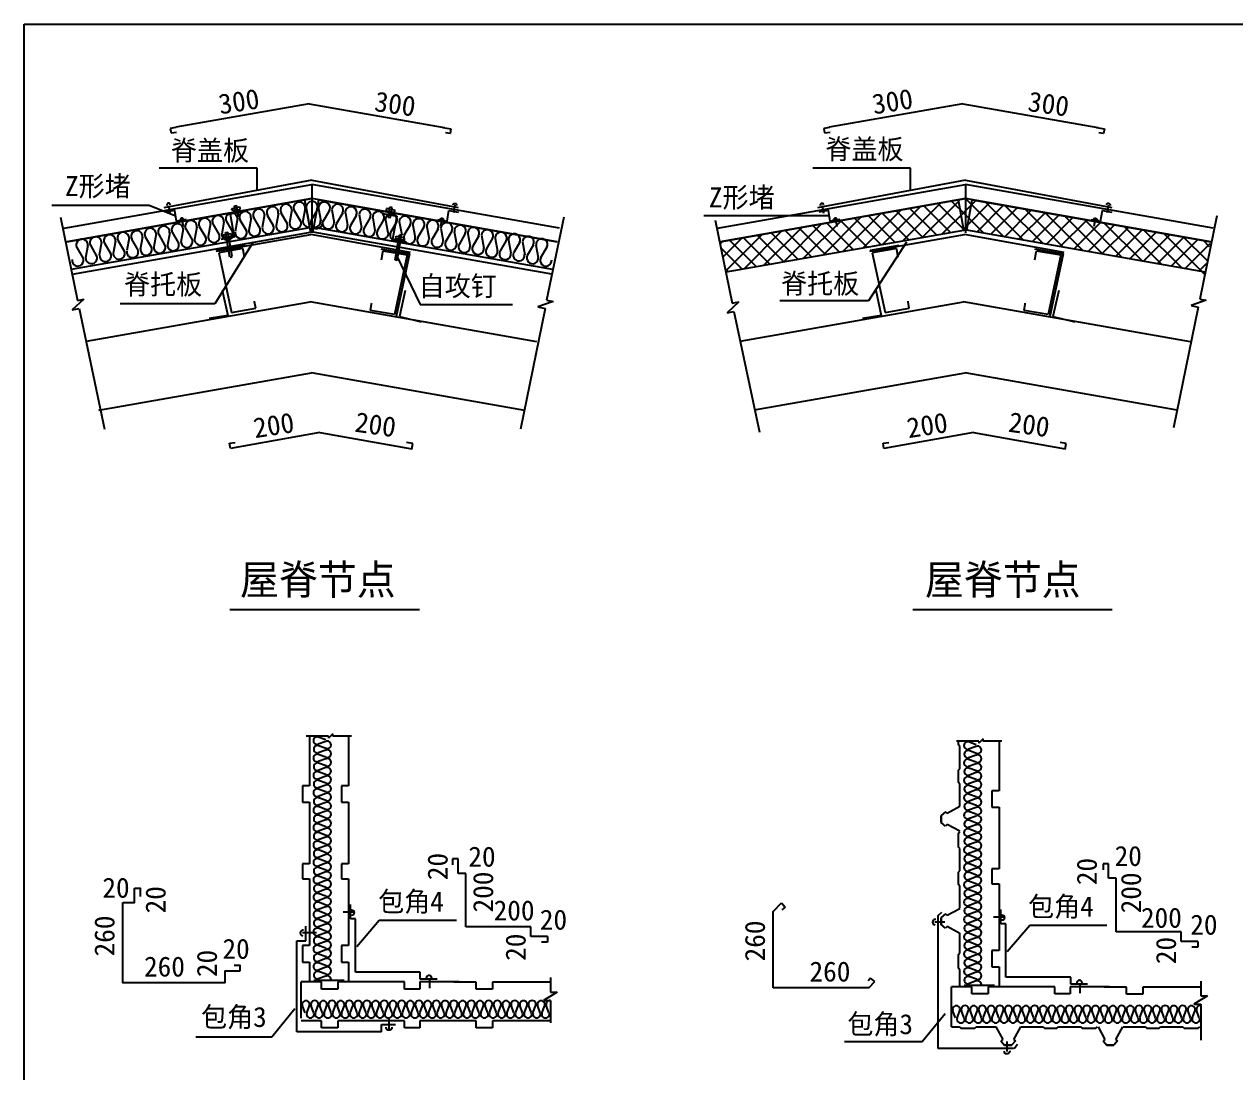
# Model space of a CAD drawing. Header units: metres. Extents: x 1038 to 1242, y 480 to 684.
# Drawn here: x 1038.2 to 1169.3, y 570.7 to 684.3 of the extents above; entities that cross this region are included whole.
import ezdxf

# ---------------------------------------------------------------- set-up
doc = ezdxf.new("R2010")
doc.units = ezdxf.units.M
doc.layers.add('2', color=1, linetype='Continuous')
doc.layers.add('5', color=7, linetype='Continuous')

msp = doc.modelspace()

# ---------------------------------------------------------------- linework, layer by layer
for p, q in [((1069, 675.64), (1054.55, 673.09)), ((1069, 675.64), (1083.63, 673.06)), ((1139.77, 675.64), (1125.31, 673.09)), ((1139.77, 675.64), (1154.4, 673.06)), ((1054.56, 673.08), (1053.97, 672.98)), ((1083.48, 673.08), (1084.36, 672.92)), ((1125.33, 673.08), (1124.73, 672.98)), ((1154.25, 673.08), (1155.12, 672.92)), ((1053.97, 672.98), (1054.05, 672.48)), ((1054.05, 672.48), (1054.63, 672.57)), ((1084.26, 672.42), (1083.75, 672.49)), ((1084.36, 672.92), (1084.26, 672.42)), ((1124.73, 672.98), (1124.82, 672.48)), ((1124.82, 672.48), (1125.4, 672.57)), ((1155.03, 672.42), (1154.51, 672.49)), ((1155.12, 672.92), (1155.03, 672.42)), ((1063.36, 668.68), (1052.77, 668.68)), ((1063.36, 666.26), (1063.36, 668.68)), ((1134.12, 668.68), (1123.53, 668.68)), ((1134.12, 666.26), (1134.12, 668.68)), ((1042.46, 662.15), (1069.29, 666.88)), ((1069.29, 667.38), (1053.27, 664.37)), ((1069.29, 667.38), (1085.14, 664.42)), ((1096.12, 662.15), (1069.29, 666.88)), ((1069.29, 666.88), (1069.29, 661.65)), ((1113.23, 662.15), (1140.06, 666.88)), ((1140.06, 667.38), (1124.03, 664.37)), ((1140.06, 667.38), (1155.9, 664.42)), ((1140.06, 666.88), (1140.06, 661.65)), ((1166.89, 662.15), (1140.06, 666.88)), ((1042.75, 660.69), (1069.29, 665.37)), ((1069.29, 665.37), (1042.75, 660.69)), ((1069.18, 661.65), (1068.55, 665.23)), ((1095.86, 660.68), (1069.29, 665.37)), ((1069.41, 661.65), (1070.04, 665.23)), ((1070.04, 665.23), (1095.86, 660.68)), ((1140.06, 665.37), (1113.52, 660.69)), ((1113.52, 660.69), (1140.06, 665.37)), ((1139.89, 661.96), (1139.31, 665.23)), ((1144.17, 661.27), (1140.06, 665.38)), ((1166.63, 660.68), (1140.06, 665.37)), ((1140.06, 664.06), (1141.18, 665.17)), ((1140.23, 661.96), (1140.81, 665.23)), ((1140.81, 665.23), (1166.63, 660.68)), ((1051.67, 664.62), (1041.13, 664.62)), ((1054.46, 663.49), (1051.67, 664.62)), ((1054.46, 664.07), (1053.42, 663.89)), ((1053.78, 664.62), (1053.93, 663.78)), ((1054.65, 662.92), (1054.46, 664.07)), ((1061.97, 663.95), (1060.46, 663.69)), ((1060.67, 664.31), (1061.51, 664.46)), ((1060.67, 664.32), (1060.72, 664.03)), ((1060.72, 664.03), (1061.56, 664.18)), ((1060.92, 664.58), (1061.15, 664.62)), ((1061.11, 663.47), (1060.92, 664.58)), ((1061.35, 663.51), (1061.15, 664.62)), ((1061.56, 664.18), (1061.51, 664.48)), ((1065.94, 663.84), (1066.63, 662.66)), ((1067.14, 664.16), (1066.89, 662.75)), ((1067.38, 664.09), (1068.07, 662.92)), ((1068.57, 664.3), (1068.33, 662.96)), ((1068.68, 664.36), (1068.92, 663.02)), ((1069.87, 664.15), (1069.19, 662.97)), ((1070.01, 664.3), (1070.25, 662.96)), ((1071.2, 664.09), (1070.52, 662.92)), ((1071.45, 664.16), (1071.7, 662.75)), ((1072.64, 663.84), (1071.96, 662.66)), ((1077.34, 664), (1077.4, 664.3)), ((1078.19, 663.86), (1077.34, 664)), ((1078.24, 664.13), (1077.39, 664.28)), ((1077.55, 663.34), (1077.75, 664.44)), ((1077.99, 664.4), (1077.75, 664.44)), ((1077.79, 663.3), (1077.99, 664.4)), ((1078.24, 664.14), (1078.19, 663.86)), ((1083.93, 662.92), (1084.13, 664.07)), ((1084.13, 664.07), (1085.16, 663.89)), ((1084.77, 664.67), (1084.62, 663.83)), ((1128.98, 660.04), (1133.07, 664.13)), ((1131.12, 660.42), (1135.21, 664.51)), ((1135.43, 661.18), (1132.56, 664.04)), ((1133.27, 660.8), (1137.36, 664.89)), ((1136.93, 661.44), (1134.06, 664.31)), ((1135.41, 661.18), (1139.34, 665.1)), ((1138.43, 661.71), (1135.57, 664.57)), ((1140.06, 661.85), (1137.07, 664.84)), ((1137.56, 661.55), (1140.06, 664.06)), ((1140.06, 663.61), (1138.57, 665.1)), ((1140.06, 662.29), (1142.68, 664.9)), ((1141.32, 661.77), (1144.18, 664.64)), ((1146.32, 660.89), (1142.23, 664.98)), ((1142.82, 661.51), (1145.68, 664.37)), ((1144.32, 661.24), (1147.19, 664.11)), ((1148.47, 660.51), (1144.37, 664.6)), ((1145.82, 660.98), (1148.69, 663.84)), ((1150.61, 660.13), (1146.52, 664.23)), ((1152.76, 659.76), (1148.67, 663.85)), ((1055.69, 663.1), (1054.65, 662.92)), ((1055.23, 663.16), (1055.37, 662.33)), ((1058.31, 662.66), (1058.05, 661.26)), ((1058.58, 662.63), (1059.26, 661.45)), ((1059.77, 662.84), (1059.53, 661.5)), ((1060.05, 662.89), (1060.73, 661.71)), ((1060.46, 663.69), (1060.9, 661.18)), ((1061.24, 663.21), (1060.99, 661.8)), ((1061.11, 663.46), (1061.35, 663.5)), ((1061.51, 663.06), (1062.2, 661.88)), ((1062.71, 663.27), (1062.47, 661.93)), ((1062.98, 663.32), (1063.67, 662.14)), ((1064.18, 663.63), (1063.92, 662.23)), ((1064.47, 663.58), (1065.12, 662.46)), ((1065.67, 663.79), (1065.43, 662.45)), ((1072.92, 663.79), (1073.16, 662.45)), ((1074.12, 663.58), (1073.47, 662.46)), ((1074.41, 663.63), (1074.66, 662.23)), ((1075.6, 663.32), (1074.92, 662.14)), ((1075.88, 663.27), (1076.12, 661.93)), ((1077.07, 663.06), (1076.38, 661.88)), ((1076.97, 663.74), (1078.48, 663.47)), ((1077.27, 663.02), (1077.51, 661.68)), ((1077.79, 663.28), (1077.55, 663.32)), ((1078.47, 662.81), (1077.82, 661.69)), ((1078.48, 663.47), (1078.04, 660.96)), ((1078.76, 662.87), (1079.02, 661.46)), ((1079.96, 662.55), (1079.27, 661.37)), ((1080.23, 662.5), (1080.47, 661.16)), ((1082.9, 663.1), (1083.93, 662.92)), ((1083.36, 663.16), (1083.21, 662.33)), ((1125.23, 663.49), (1111.75, 663.49)), ((1120.39, 658.53), (1124.48, 662.62)), ((1122.54, 658.91), (1126.63, 663)), ((1124.68, 659.28), (1128.78, 663.38)), ((1127.91, 659.85), (1125.05, 662.72)), ((1129.42, 660.12), (1126.55, 662.98)), ((1126.83, 659.66), (1130.92, 663.75)), ((1130.92, 660.38), (1128.05, 663.25)), ((1132.42, 660.65), (1129.56, 663.51)), ((1133.92, 660.91), (1131.06, 663.78)), ((1142.03, 661.65), (1140.06, 663.61)), ((1147.33, 660.71), (1150.19, 663.58)), ((1148.83, 660.45), (1151.69, 663.31)), ((1150.33, 660.18), (1153.2, 663.05)), ((1154.9, 659.38), (1150.81, 663.47)), ((1151.83, 659.92), (1154.7, 662.78)), ((1157.05, 659), (1152.96, 663.09)), ((1153.34, 659.65), (1156.2, 662.52)), ((1159.2, 658.62), (1155.1, 662.71)), ((1043.28, 657.71), (1069.07, 662.25)), ((1043.28, 657.71), (1069.07, 662.25)), ((1043.37, 657.18), (1069.15, 661.73)), ((1050.96, 661.19), (1050.72, 659.85)), ((1051.24, 661.24), (1051.93, 660.06)), ((1052.44, 661.56), (1052.18, 660.16)), ((1052.71, 661.47), (1053.39, 660.29)), ((1053.9, 661.68), (1053.66, 660.34)), ((1054.18, 661.73), (1054.86, 660.55)), ((1055.37, 662.05), (1055.12, 660.64)), ((1055.64, 662.08), (1056.33, 660.9)), ((1056.83, 662.29), (1056.59, 660.95)), ((1057.11, 662.34), (1057.8, 661.16)), ((1058.95, 659.67), (1069.19, 661.47)), ((1059.71, 661.43), (1060.56, 661.58)), ((1059.71, 661.44), (1059.76, 661.15)), ((1059.76, 661.15), (1060.6, 661.3)), ((1059.96, 661.7), (1060.2, 661.74)), ((1060.43, 659.04), (1059.96, 661.7)), ((1060.67, 659.08), (1060.2, 661.74)), ((1060.6, 661.3), (1060.55, 661.6)), ((1065.16, 662.4), (1065.16, 662.4)), ((1079.97, 659.54), (1069.19, 661.47)), ((1095.27, 657.17), (1069.43, 661.73)), ((1095.34, 657.7), (1069.51, 662.25)), ((1095.34, 657.7), (1069.51, 662.25)), ((1076.99, 661.81), (1076.99, 661.81)), ((1078.3, 658.73), (1078.78, 661.43)), ((1078.37, 661), (1078.42, 661.29)), ((1079.26, 661.13), (1078.42, 661.27)), ((1078.54, 658.68), (1079.01, 661.39)), ((1079.01, 661.39), (1078.78, 661.43)), ((1081.42, 662.29), (1080.74, 661.11)), ((1081.76, 662.32), (1082, 660.98)), ((1082.96, 662.11), (1082.31, 660.99)), ((1083.25, 662.16), (1083.5, 660.76)), ((1084.44, 661.85), (1083.76, 660.67)), ((1084.72, 661.8), (1084.96, 660.46)), ((1085.91, 661.59), (1085.23, 660.41)), ((1086.18, 661.55), (1086.42, 660.21)), ((1087.38, 661.34), (1086.73, 660.22)), ((1087.67, 661.39), (1087.92, 659.99)), ((1114.08, 657.51), (1118.05, 661.48)), ((1114.14, 657.42), (1139.89, 661.96)), ((1116.1, 657.77), (1120.19, 661.86)), ((1120.4, 658.53), (1117.53, 661.39)), ((1118.25, 658.15), (1122.34, 662.24)), ((1121.9, 658.79), (1119.04, 661.66)), ((1123.4, 659.06), (1120.54, 661.92)), ((1124.91, 659.32), (1122.04, 662.19)), ((1126.41, 659.59), (1123.54, 662.45)), ((1129.72, 659.67), (1139.96, 661.47)), ((1139.71, 661.93), (1140.06, 662.29)), ((1150.74, 659.54), (1139.96, 661.47)), ((1166.03, 657.41), (1140.23, 661.96)), ((1154.84, 659.39), (1157.71, 662.25)), ((1156.34, 659.12), (1159.21, 661.99)), ((1161.34, 658.24), (1157.25, 662.33)), ((1157.85, 658.86), (1160.71, 661.72)), ((1159.35, 658.59), (1162.21, 661.46)), ((1163.49, 657.86), (1159.4, 661.96)), ((1160.85, 658.33), (1163.72, 661.19)), ((1165.97, 657.16), (1161.54, 661.58)), ((1166.23, 658.66), (1163.69, 661.2)), ((1043.84, 660.07), (1044.53, 658.89)), ((1045.03, 660.28), (1044.79, 658.94)), ((1045.31, 660.32), (1045.99, 659.15)), ((1046.5, 660.64), (1046.25, 659.24)), ((1046.84, 660.55), (1047.52, 659.38)), ((1048.03, 660.76), (1047.79, 659.42)), ((1048.31, 660.81), (1048.99, 659.64)), ((1049.5, 661.13), (1049.25, 659.73)), ((1049.77, 660.98), (1050.46, 659.8)), ((1062.93, 660.64), (1058.8, 653.97)), ((1062.07, 660.27), (1058.97, 659.73)), ((1061.83, 659.95), (1059.21, 659.49)), ((1060.9, 661.18), (1059.44, 660.92)), ((1061.85, 659.82), (1061.83, 659.95)), ((1076.78, 659.94), (1079.88, 659.4)), ((1078.04, 660.96), (1079.5, 660.7)), ((1079.21, 660.85), (1078.37, 661)), ((1079.26, 661.13), (1079.21, 660.85)), ((1081.35, 661.04), (1081.35, 661.04)), ((1085.83, 660.34), (1085.83, 660.34)), ((1088.86, 661.08), (1088.18, 659.9)), ((1089.14, 661.03), (1089.38, 659.69)), ((1090.33, 660.82), (1089.65, 659.64)), ((1090.6, 660.85), (1090.84, 659.51)), ((1091.8, 660.64), (1091.15, 659.52)), ((1092.09, 660.69), (1092.34, 659.29)), ((1093.28, 660.37), (1092.6, 659.2)), ((1093.56, 660.33), (1093.8, 658.98)), ((1094.75, 660.12), (1094.07, 658.94)), ((1113.55, 660.52), (1113.75, 660.73)), ((1115.89, 657.73), (1113.64, 659.98)), ((1113.81, 659.02), (1115.9, 661.11)), ((1117.39, 658), (1114.53, 660.86)), ((1118.9, 658.26), (1116.03, 661.13)), ((1133.7, 660.64), (1129.57, 654.31)), ((1132.84, 660.27), (1129.74, 659.73)), ((1132.6, 659.95), (1129.98, 659.49)), ((1132.62, 659.82), (1132.6, 659.95)), ((1147.54, 659.94), (1150.64, 659.4)), ((1162.35, 658.06), (1165.22, 660.93)), ((1163.86, 657.8), (1166.56, 660.5)), ((1166.5, 660.16), (1165.84, 660.82)), ((1059.21, 659.49), (1060.61, 653.04)), ((1060.44, 659.02), (1060.68, 659.07)), ((1062, 658.98), (1061.85, 659.82)), ((1076.83, 658.75), (1076.97, 659.58)), ((1076.97, 659.58), (1076.99, 659.72)), ((1076.99, 659.72), (1079.61, 659.27)), ((1079.61, 659.27), (1078.26, 652.81)), ((1078.54, 658.68), (1078.3, 658.73)), ((1079.88, 659.4), (1078.42, 652.59)), ((1078.46, 659.2), (1081.01, 653.9)), ((1090.25, 659.57), (1090.25, 659.57)), ((1094.67, 658.87), (1094.67, 658.87)), ((1129.98, 659.49), (1131.38, 653.04)), ((1132.77, 658.98), (1132.62, 659.82)), ((1147.59, 658.75), (1147.74, 659.58)), ((1147.74, 659.58), (1147.76, 659.72)), ((1147.76, 659.72), (1150.38, 659.27)), ((1150.38, 659.27), (1149.03, 652.81)), ((1150.64, 659.4), (1149.19, 652.59)), ((1043.25, 657.7), (1043.25, 657.7)), ((1114.39, 657.47), (1114.02, 657.84)), ((1165.36, 657.53), (1166.18, 658.35)), ((1044.91, 649.91), (1069.1, 654.18)), ((1058.8, 653.97), (1048.55, 653.97)), ((1060.61, 653.04), (1063.22, 653.5)), ((1063.1, 654.17), (1063.08, 654.27)), ((1063.22, 653.5), (1063.1, 654.17)), ((1093.67, 649.85), (1069.1, 654.18)), ((1075.65, 653.26), (1075.76, 653.93)), ((1075.76, 653.93), (1075.78, 654.03)), ((1081.01, 653.9), (1091.02, 653.9)), ((1115.67, 649.91), (1139.87, 654.18)), ((1129.57, 654.31), (1119.96, 654.31)), ((1131.38, 653.04), (1133.98, 653.5)), ((1133.86, 654.17), (1133.85, 654.27)), ((1133.98, 653.5), (1133.86, 654.17)), ((1164.43, 649.85), (1139.87, 654.18)), ((1146.42, 653.26), (1146.53, 653.93)), ((1146.53, 653.93), (1146.55, 654.03)), ((1078.26, 652.81), (1075.65, 653.26)), ((1149.03, 652.81), (1146.42, 653.26)), ((1046.22, 642.44), (1069.26, 646.51)), ((1092.36, 642.43), (1069.26, 646.51)), ((1117.24, 642.49), (1140.03, 646.51)), ((1162.98, 642.46), (1140.03, 646.51)), ((1060.39, 638.88), (1060.99, 638.96)), ((1070.17, 640.02), (1060.47, 638.31)), ((1070.17, 640.02), (1080.11, 638.27)), ((1080.23, 638.82), (1079.56, 638.94)), ((1131.15, 638.88), (1131.76, 638.96)), ((1140.94, 640.02), (1131.23, 638.31)), ((1140.94, 640.02), (1150.88, 638.27)), ((1150.99, 638.82), (1150.33, 638.94)), ((1060.47, 638.29), (1060.39, 638.88)), ((1080.11, 638.24), (1080.23, 638.82)), ((1131.24, 638.29), (1131.15, 638.88)), ((1150.88, 638.24), (1150.99, 638.82)), ((1060.4, 620.84), (1080.95, 620.84)), ((1134.38, 620.84), (1155.96, 620.84)), ((1070.81, 606.74), (1069.98, 607.04)), ((1070.81, 606.56), (1069.98, 606.25)), ((1070.84, 605.8), (1070.01, 606.1)), ((1141.23, 606.2), (1140.4, 606.51)), ((1070.81, 605.61), (1069.98, 605.31)), ((1070.81, 604.86), (1069.98, 605.16)), ((1141.23, 606.02), (1140.4, 605.72)), ((1141.23, 605.07), (1140.4, 604.77)), ((1141.26, 605.26), (1140.43, 605.57)), ((1070.81, 604.67), (1069.98, 604.37)), ((1070.81, 603.73), (1069.98, 603.42)), ((1070.84, 603.92), (1070.01, 604.22)), ((1141.23, 604.32), (1140.4, 604.62)), ((1141.23, 604.14), (1140.4, 603.83)), ((1141.26, 603.38), (1140.43, 603.68)), ((1070.81, 602.97), (1069.98, 603.28)), ((1070.81, 602.79), (1069.98, 602.49)), ((1070.84, 602.03), (1070.01, 602.34)), ((1141.23, 603.19), (1140.4, 602.88)), ((1141.23, 602.43), (1140.4, 602.74)), ((1141.23, 602.25), (1140.4, 601.95)), ((1070.81, 601.84), (1069.98, 601.54)), ((1070.81, 601.09), (1069.98, 601.39)), ((1070.81, 600.91), (1069.98, 600.6)), ((1141.23, 601.3), (1140.4, 601)), ((1141.23, 600.55), (1140.4, 600.85)), ((1141.26, 601.49), (1140.43, 601.8)), ((1070.81, 599.96), (1069.98, 599.65)), ((1070.84, 600.15), (1070.01, 600.45)), ((1141.23, 600.37), (1140.4, 600.06)), ((1141.26, 599.61), (1140.43, 599.91)), ((1070.81, 599.2), (1069.98, 599.51)), ((1070.81, 599.02), (1069.98, 598.72)), ((1070.84, 598.26), (1070.01, 598.57)), ((1141.23, 599.42), (1140.4, 599.12)), ((1141.23, 598.67), (1140.4, 598.97)), ((1141.23, 598.48), (1140.4, 598.18)), ((1070.81, 598.07), (1069.98, 597.77)), ((1070.81, 597.32), (1069.98, 597.62)), ((1070.81, 597.14), (1069.98, 596.83)), ((1141.23, 597.54), (1140.4, 597.23)), ((1141.23, 596.78), (1140.4, 597.08)), ((1141.26, 597.72), (1140.43, 598.03)), ((1070.81, 596.19), (1069.98, 595.89)), ((1070.81, 595.44), (1069.98, 595.74)), ((1070.84, 596.38), (1070.01, 596.68)), ((1141.23, 596.6), (1140.4, 596.29)), ((1141.23, 595.65), (1140.4, 595.35)), ((1141.26, 595.84), (1140.43, 596.14)), ((1070.81, 595.25), (1069.98, 594.95)), ((1070.81, 594.31), (1069.98, 594)), ((1070.84, 594.49), (1070.01, 594.8)), ((1141.23, 594.9), (1140.4, 595.2)), ((1141.23, 594.71), (1140.4, 594.41)), ((1070.81, 593.55), (1069.98, 593.85)), ((1070.81, 593.37), (1069.98, 593.06)), ((1085.14, 593.83), (1084.54, 593.83)), ((1084.54, 593.83), (1084.54, 593.2)), ((1141.23, 593.77), (1140.4, 593.46)), ((1141.23, 593.01), (1140.4, 593.32)), ((1141.26, 593.96), (1140.43, 594.26)), ((1155.56, 593.29), (1154.97, 593.29)), ((1154.97, 593.29), (1154.97, 592.66)), ((1070.81, 592.42), (1069.98, 592.12)), ((1070.81, 591.67), (1069.98, 591.97)), ((1070.84, 592.61), (1070.01, 592.91)), ((1141.23, 592.83), (1140.4, 592.53)), ((1141.23, 591.88), (1140.4, 591.58)), ((1141.26, 592.07), (1140.43, 592.38)), ((1070.81, 591.48), (1069.98, 591.18)), ((1070.81, 590.54), (1069.98, 590.23)), ((1070.84, 590.73), (1070.01, 591.03)), ((1141.23, 591.13), (1140.4, 591.43)), ((1141.23, 590.95), (1140.4, 590.64)), ((1141.26, 590.19), (1140.43, 590.49)), ((1070.81, 589.78), (1069.98, 590.09)), ((1070.81, 589.6), (1069.98, 589.3)), ((1070.84, 588.84), (1070.01, 589.15)), ((1119.23, 588.15), (1120.16, 589.06)), ((1120.16, 589.06), (1120.55, 588.62)), ((1141.23, 590), (1140.4, 589.7)), ((1141.23, 589.24), (1140.4, 589.55)), ((1141.23, 589.06), (1140.4, 588.76)), ((1070.81, 588.65), (1069.98, 588.35)), ((1070.81, 587.9), (1069.98, 588.2)), ((1070.81, 587.72), (1069.98, 587.41)), ((1073.78, 588.06), (1072.7, 588.06)), ((1120.55, 588.62), (1120.19, 588.31)), ((1137.12, 587.7), (1137.5, 588.07)), ((1141.23, 588.11), (1140.4, 587.81)), ((1141.26, 588.3), (1140.43, 588.61)), ((1068.65, 584.96), (1068.65, 586.54)), ((1070.81, 586.77), (1069.98, 586.47)), ((1070.84, 586.96), (1070.01, 587.26)), ((1074.16, 584.35), (1076.6, 587.21)), ((1076.6, 587.21), (1084.95, 587.21)), ((1136.76, 587.03), (1137.84, 587.03)), ((1141.23, 587.36), (1140.4, 587.66)), ((1141.23, 587.18), (1140.4, 586.87)), ((1141.26, 586.42), (1140.43, 586.72)), ((1144.2, 587.52), (1143.12, 587.52)), ((1144.59, 583.82), (1147.03, 586.67)), ((1147.03, 586.67), (1155.36, 586.67)), ((1068.29, 585.85), (1069.81, 585.85)), ((1070.81, 586.01), (1069.98, 586.32)), ((1070.81, 585.83), (1069.98, 585.53)), ((1070.84, 585.07), (1070.01, 585.38)), ((1094.8, 585.43), (1094.8, 584.82)), ((1141.23, 586.23), (1140.4, 585.93)), ((1141.23, 585.48), (1140.4, 585.78)), ((1141.23, 585.29), (1140.4, 584.99)), ((1067.68, 584.96), (1068.65, 584.96)), ((1070.81, 584.88), (1069.98, 584.58)), ((1070.81, 584.16), (1069.98, 584.46)), ((1070.81, 583.98), (1069.98, 583.67)), ((1094.8, 584.82), (1094.17, 584.82)), ((1141.23, 584.35), (1140.4, 584.04)), ((1141.23, 583.62), (1140.4, 583.92)), ((1141.26, 584.53), (1140.43, 584.84)), ((1165.23, 584.28), (1164.59, 584.28)), ((1165.23, 584.89), (1165.23, 584.28)), ((1070.81, 583.03), (1069.98, 582.72)), ((1070.81, 582.27), (1069.98, 582.58)), ((1070.84, 583.22), (1070.01, 583.52)), ((1141.23, 583.44), (1140.4, 583.13)), ((1141.23, 582.49), (1140.4, 582.19)), ((1141.26, 582.68), (1140.43, 582.98)), ((1070.81, 582.09), (1069.98, 581.79)), ((1070.84, 581.33), (1070.01, 581.64)), ((1141.23, 581.74), (1140.4, 582.04)), ((1141.23, 581.55), (1140.4, 581.25)), ((1070.81, 581.14), (1069.98, 580.84)), ((1082.03, 580.91), (1082.03, 579.83)), ((1129.78, 580.92), (1129.53, 580.62)), ((1129.6, 579.87), (1130.24, 580.57)), ((1130.24, 580.57), (1129.78, 580.92)), ((1141.23, 580.61), (1140.4, 580.3)), ((1141.26, 580.79), (1140.43, 581.1)), ((1152.45, 580.37), (1152.45, 579.29)), ((1067.45, 577.58), (1064.97, 574.53)), ((1068.56, 577.16), (1068.25, 577.98)), ((1068.75, 577.13), (1069.05, 577.95)), ((1069.5, 577.16), (1069.2, 577.98)), ((1069.69, 577.16), (1069.99, 577.98)), ((1070.44, 577.16), (1070.14, 577.98)), ((1070.63, 577.13), (1070.93, 577.95)), ((1071.39, 577.16), (1071.08, 577.98)), ((1071.57, 577.16), (1071.87, 577.98)), ((1072.33, 577.16), (1072.02, 577.98)), ((1072.51, 577.13), (1072.82, 577.95)), ((1073.27, 577.16), (1072.97, 577.98)), ((1073.45, 577.16), (1073.76, 577.98)), ((1074.21, 577.16), (1073.91, 577.98)), ((1074.4, 577.13), (1074.7, 577.95)), ((1075.16, 577.16), (1074.85, 577.98)), ((1075.34, 577.16), (1075.64, 577.98)), ((1076.09, 577.16), (1075.79, 577.98)), ((1076.28, 577.13), (1076.59, 577.95)), ((1077.04, 577.16), (1076.74, 577.98)), ((1077.22, 577.16), (1077.53, 577.98)), ((1077.98, 577.16), (1077.67, 577.98)), ((1078.17, 577.13), (1078.47, 577.95)), ((1078.93, 577.16), (1078.62, 577.98)), ((1079.11, 577.16), (1079.41, 577.98)), ((1079.86, 577.16), (1079.56, 577.98)), ((1080.05, 577.13), (1080.36, 577.95)), ((1080.81, 577.16), (1080.51, 577.98)), ((1080.99, 577.16), (1081.3, 577.98)), ((1081.75, 577.16), (1081.44, 577.98)), ((1081.94, 577.13), (1082.24, 577.95)), ((1082.69, 577.16), (1082.39, 577.98)), ((1082.88, 577.16), (1083.18, 577.98)), ((1083.63, 577.16), (1083.33, 577.98)), ((1083.82, 577.13), (1084.12, 577.95)), ((1084.58, 577.16), (1084.27, 577.98)), ((1084.76, 577.16), (1085.06, 577.98)), ((1085.52, 577.16), (1085.21, 577.98)), ((1085.7, 577.13), (1086.01, 577.95)), ((1086.46, 577.16), (1086.16, 577.98)), ((1086.64, 577.16), (1086.95, 577.98)), ((1087.4, 577.16), (1087.1, 577.98)), ((1087.59, 577.13), (1087.89, 577.95)), ((1088.35, 577.16), (1088.04, 577.98)), ((1088.53, 577.16), (1088.83, 577.98)), ((1089.29, 577.16), (1088.99, 577.98)), ((1089.48, 577.16), (1089.78, 577.98)), ((1090.23, 577.16), (1089.93, 577.98)), ((1090.42, 577.13), (1090.72, 577.95)), ((1091.18, 577.16), (1090.87, 577.98)), ((1091.36, 577.16), (1091.66, 577.98)), ((1092.12, 577.16), (1091.81, 577.98)), ((1092.3, 577.13), (1092.61, 577.95)), ((1093.06, 577.16), (1092.76, 577.98)), ((1093.24, 577.16), (1093.55, 577.98)), ((1094.02, 577.16), (1093.72, 577.98)), ((1094.21, 577.13), (1094.52, 577.95)), ((1094.97, 577.16), (1094.67, 577.98)), ((1138.98, 576.62), (1138.68, 577.44)), ((1139.17, 576.59), (1139.47, 577.41)), ((1139.93, 576.62), (1139.62, 577.44)), ((1140.11, 576.62), (1140.41, 577.44)), ((1140.86, 576.62), (1140.56, 577.44)), ((1141.05, 576.59), (1141.36, 577.41)), ((1141.81, 576.62), (1141.51, 577.44)), ((1141.99, 576.62), (1142.3, 577.44)), ((1142.75, 576.62), (1142.44, 577.44)), ((1142.94, 576.59), (1143.24, 577.41)), ((1143.69, 576.62), (1143.39, 577.44)), ((1143.88, 576.62), (1144.18, 577.44)), ((1144.63, 576.62), (1144.33, 577.44)), ((1144.82, 576.59), (1145.12, 577.41)), ((1145.58, 576.62), (1145.28, 577.44)), ((1145.76, 576.62), (1146.07, 577.44)), ((1146.52, 576.62), (1146.21, 577.44)), ((1146.71, 576.59), (1147.01, 577.41)), ((1147.46, 576.62), (1147.16, 577.44)), ((1147.65, 576.62), (1147.95, 577.44)), ((1148.4, 576.62), (1148.1, 577.44)), ((1148.59, 576.59), (1148.89, 577.41)), ((1149.35, 576.62), (1149.04, 577.44)), ((1149.53, 576.62), (1149.83, 577.44)), ((1150.28, 576.62), (1149.98, 577.44)), ((1150.47, 576.59), (1150.78, 577.41)), ((1151.23, 576.62), (1150.93, 577.44)), ((1151.41, 576.62), (1151.72, 577.44)), ((1152.17, 576.62), (1151.87, 577.44)), ((1152.36, 576.59), (1152.66, 577.41)), ((1153.12, 576.62), (1152.81, 577.44)), ((1153.3, 576.62), (1153.6, 577.44)), ((1154.05, 576.62), (1153.75, 577.44)), ((1154.24, 576.59), (1154.55, 577.41)), ((1155, 576.62), (1154.7, 577.44)), ((1155.18, 576.62), (1155.49, 577.44)), ((1155.94, 576.62), (1155.63, 577.44)), ((1156.13, 576.59), (1156.43, 577.41)), ((1156.88, 576.62), (1156.58, 577.44)), ((1157.07, 576.62), (1157.37, 577.44)), ((1157.82, 576.62), (1157.52, 577.44)), ((1158.01, 576.59), (1158.31, 577.41)), ((1158.77, 576.62), (1158.46, 577.44)), ((1158.95, 576.62), (1159.25, 577.44)), ((1159.72, 576.62), (1159.41, 577.44)), ((1159.9, 576.62), (1160.2, 577.44)), ((1160.65, 576.62), (1160.35, 577.44)), ((1160.84, 576.59), (1161.15, 577.41)), ((1161.6, 576.62), (1161.3, 577.44)), ((1161.78, 576.62), (1162.09, 577.44)), ((1162.54, 576.62), (1162.23, 577.44)), ((1162.73, 576.59), (1163.03, 577.41)), ((1163.48, 576.62), (1163.18, 577.44)), ((1163.67, 576.62), (1163.97, 577.44)), ((1164.44, 576.62), (1164.14, 577.44)), ((1164.63, 576.59), (1164.94, 577.41)), ((1165.39, 576.62), (1165.09, 577.44)), ((1077.68, 575.44), (1077.68, 576.53)), ((1137.87, 577.04), (1135.39, 574)), ((1076.83, 575.09), (1076.83, 575.89)), ((1076.83, 575.89), (1078.34, 575.89)), ((1064.97, 574.53), (1056.74, 574.53)), ((1135.39, 574), (1126.98, 574)), ((1144.6, 572.97), (1144.6, 574.05)), ((1145.35, 573.28), (1145.72, 573.75))]:
    msp.add_line(p, q)
msp.add_lwpolyline([(1038.15, 684.26), (1241.87, 684.26), (1241.87, 479.72), (1038.15, 479.72)], close=True)
for points in [[(1053.97, 664.7, 0.99), (1053.58, 664.63, 1)], [(1084.58, 664.7, -0.99), (1084.96, 664.63, -1)], [(1124.73, 664.7, 0.99), (1124.35, 664.63, 1)], [(1155.34, 664.7, -0.99), (1155.73, 664.63, -1)], [(1055.41, 663.08, 0.99), (1055.03, 663.01, 1)], [(1083.17, 663.08, -0.99), (1083.56, 663.01, -1)], [(1126.18, 663.08, 0.99), (1125.79, 663.01, 1)], [(1153.94, 663.08, -0.99), (1154.32, 663.01, -1)], [(1073.53, 588.32, -0.04), (1073.58, 588.32, -1), (1073.58, 587.72, -1)], [(1143.95, 587.78, -0.04), (1144, 587.78, -1), (1144, 587.18, -1)], [(1136.85, 587.28, 0.04), (1136.8, 587.29, 1), (1136.8, 586.69, 1)], [(1068.38, 586.11, 0.04), (1068.33, 586.11, 1), (1068.33, 585.51, 1)], [(1082.29, 580.87, 0.04), (1082.29, 580.92, 1), (1081.69, 580.92, 1)], [(1152.71, 580.33, 0.04), (1152.71, 580.39, 1), (1152.11, 580.39, 1)], [(1077.94, 575.59, -0.04), (1077.94, 575.54, -1), (1077.34, 575.59, -1)], [(1144.86, 573.06, -0.04), (1144.86, 573.01, -1), (1144.26, 573.01, -1)]]:
    msp.add_lwpolyline(points, format="xyb")
for points in [[(1126.45, 663.1), (1125.42, 662.92), (1125.22, 664.07), (1124.19, 663.89)], [(1124.55, 664.62), (1124.7, 663.78)], [(1153.66, 663.1), (1154.7, 662.92), (1154.9, 664.07), (1155.93, 663.89)], [(1155.54, 664.67), (1155.39, 663.83)], [(1125.99, 663.16), (1126.14, 662.33)], [(1154.12, 663.16), (1153.98, 662.33)], [(1048.81, 589.1), (1050.1, 589.1), (1050.1, 590.68)], [(1050.1, 590.68), (1050.69, 590.68), (1050.69, 589.76)], [(1059.9, 580.41), (1059.9, 581.7), (1061.53, 581.7)], [(1061.53, 581.7), (1061.53, 582.29), (1060.87, 582.29)]]:
    msp.add_lwpolyline(points)
for centre, radius, start, end in [((1061.24, 664.19), 0.63, 174.04, 185.67), ((1062.08, 663.34), 0.63, 351.69, 208.31), ((1063.55, 663.6), 0.63, 3.34, 208.31), ((1065.04, 663.86), 0.63, 351.69, 208.31), ((1066.51, 664.12), 0.63, 3.34, 208.31), ((1067.94, 664.37), 0.63, 351.69, 213.95), ((1069.31, 664.43), 0.63, 326.05, 188.31), ((1070.64, 664.37), 0.63, 326.05, 188.31), ((1072.07, 664.12), 0.63, 331.69, 176.66), ((1073.54, 663.86), 0.63, 331.69, 188.31), ((1075.04, 663.6), 0.63, 331.69, 176.66), ((1076.5, 663.34), 0.63, 331.69, 188.31), ((1077.66, 664.01), 0.63, 354.33, 5.96), ((1054.74, 662.01), 0.63, 3.34, 208.31), ((1056.21, 662.36), 0.63, 351.69, 208.31), ((1057.68, 662.62), 0.63, 3.34, 208.31), ((1059.14, 662.91), 0.63, 351.69, 208.31), ((1060.61, 663.17), 0.63, 3.34, 208.31), ((1066.05, 662.41), 0.63, 174.04, 25.96), ((1067.51, 662.71), 0.63, 174.04, 25.96), ((1068.96, 662.92), 0.63, 174.04, 279.52), ((1069.82, 662.76), 0.63, 154.04, 5.96), ((1069.62, 662.92), 0.63, 260.48, 5.96), ((1071.07, 662.71), 0.63, 154.04, 5.96), ((1072.53, 662.41), 0.63, 154.04, 5.96), ((1077.9, 663.09), 0.63, 331.69, 188.31), ((1079.39, 662.83), 0.63, 331.69, 176.66), ((1080.86, 662.57), 0.63, 331.69, 188.31), ((1082.38, 662.39), 0.63, 331.69, 188.31), ((1083.88, 662.13), 0.63, 331.69, 176.66), ((1085.35, 661.87), 0.63, 331.69, 188.31), ((1045.88, 660.6), 0.63, 3.34, 208.31), ((1047.4, 660.83), 0.63, 351.69, 208.31), ((1048.87, 661.09), 0.63, 3.34, 208.31), ((1050.34, 661.26), 0.63, 351.69, 208.31), ((1051.81, 661.52), 0.63, 3.34, 208.31), ((1053.27, 661.75), 0.63, 351.69, 208.31), ((1057.22, 660.96), 0.63, 174.04, 25.96), ((1058.68, 661.25), 0.63, 174.04, 25.96), ((1060.15, 661.51), 0.63, 174.04, 25.96), ((1061.62, 661.68), 0.63, 174.04, 25.96), ((1063.09, 661.94), 0.63, 174.04, 25.96), ((1064.55, 662.19), 0.63, 174.04, 25.96), ((1074.03, 662.19), 0.63, 154.04, 5.96), ((1075.51, 661.88), 0.63, 154.04, 5.96), ((1076.96, 661.62), 0.63, 154.04, 5.96), ((1078.39, 661.42), 0.63, 154.04, 5.96), ((1079.86, 661.11), 0.63, 154.04, 5.96), ((1086.8, 661.62), 0.63, 331.69, 188.31), ((1088.3, 661.36), 0.63, 331.69, 176.66), ((1089.77, 661.1), 0.63, 331.69, 188.31), ((1091.22, 660.92), 0.63, 331.69, 188.31), ((1092.72, 660.65), 0.63, 331.69, 176.66), ((1044.41, 660.35), 0.63, 351.69, 208.31), ((1049.88, 659.6), 0.63, 174.04, 25.96), ((1051.35, 659.86), 0.63, 174.04, 25.96), ((1052.81, 660.09), 0.63, 174.04, 25.96), ((1054.28, 660.35), 0.63, 174.04, 25.96), ((1055.75, 660.7), 0.63, 174.04, 25.96), ((1078.69, 661), 0.63, 354.33, 5.96), ((1081.32, 660.86), 0.63, 154.04, 5.96), ((1082.87, 660.72), 0.63, 154.04, 5.96), ((1084.35, 660.41), 0.63, 154.04, 5.96), ((1085.8, 660.15), 0.63, 154.04, 5.96), ((1087.29, 659.95), 0.63, 154.04, 5.96), ((1088.77, 659.64), 0.63, 154.04, 5.96), ((1094.19, 660.39), 0.63, 331.69, 188.31), ((1043.95, 658.69), 0.63, 174.04, 25.96), ((1045.42, 658.95), 0.63, 174.04, 25.96), ((1046.94, 659.17), 0.63, 174.04, 25.96), ((1048.41, 659.43), 0.63, 174.04, 25.96), ((1090.22, 659.38), 0.63, 154.04, 5.96), ((1091.71, 659.24), 0.63, 154.04, 5.96), ((1093.19, 658.94), 0.63, 154.04, 5.96), ((1094.64, 658.68), 0.63, 154.04, 5.96), ((1069.88, 606.65), 0.41, 74.04, 285.96), ((1069.91, 605.71), 0.41, 74.04, 285.96), ((1070.96, 606.19), 0.41, 251.69, 108.31), ((1140.31, 606.11), 0.41, 74.04, 285.96), ((1069.88, 604.76), 0.41, 74.04, 285.96), ((1070.96, 605.23), 0.41, 251.69, 108.31), ((1140.34, 605.17), 0.41, 74.04, 285.96), ((1141.38, 605.65), 0.41, 251.69, 108.31), ((1141.38, 604.69), 0.41, 251.69, 108.31), ((1069.91, 603.82), 0.41, 74.04, 285.96), ((1070.96, 604.3), 0.41, 251.69, 108.31), ((1070.96, 603.34), 0.41, 251.69, 108.31), ((1140.31, 604.23), 0.41, 74.04, 285.96), ((1140.34, 603.29), 0.41, 74.04, 285.96), ((1141.38, 603.77), 0.41, 251.69, 108.31), ((1069.88, 602.88), 0.41, 74.04, 285.96), ((1069.91, 601.94), 0.41, 74.04, 285.96), ((1070.96, 602.42), 0.41, 251.69, 108.31), ((1140.31, 602.34), 0.41, 74.04, 285.96), ((1141.38, 602.81), 0.41, 251.69, 108.31), ((1141.38, 601.88), 0.41, 251.69, 108.31), ((1069.88, 601), 0.41, 74.04, 285.96), ((1070.96, 601.46), 0.41, 251.69, 108.31), ((1070.96, 600.54), 0.41, 251.69, 108.31), ((1140.31, 600.46), 0.41, 74.04, 285.96), ((1140.34, 601.4), 0.41, 74.04, 285.96), ((1141.38, 600.92), 0.41, 251.69, 108.31), ((1069.91, 600.06), 0.41, 74.04, 285.96), ((1070.96, 599.58), 0.41, 251.69, 108.31), ((1140.34, 599.52), 0.41, 74.04, 285.96), ((1141.38, 600), 0.41, 251.69, 108.31), ((1069.88, 599.11), 0.41, 74.04, 285.96), ((1069.91, 598.17), 0.41, 74.04, 285.96), ((1070.96, 598.65), 0.41, 251.69, 108.31), ((1140.31, 598.57), 0.41, 74.04, 285.96), ((1141.38, 599.04), 0.41, 251.69, 108.31), ((1141.38, 598.11), 0.41, 251.69, 108.31), ((1069.88, 597.23), 0.41, 74.04, 285.96), ((1070.96, 597.69), 0.41, 251.69, 108.31), ((1070.96, 596.77), 0.41, 251.69, 108.31), ((1140.31, 596.69), 0.41, 74.04, 285.96), ((1140.34, 597.63), 0.41, 74.04, 285.96), ((1141.38, 597.15), 0.41, 251.69, 108.31), ((1069.88, 595.34), 0.41, 74.04, 285.96), ((1069.91, 596.29), 0.41, 74.04, 285.96), ((1070.96, 595.81), 0.41, 251.69, 108.31), ((1140.34, 595.75), 0.41, 74.04, 285.96), ((1141.38, 596.23), 0.41, 251.69, 108.31), ((1141.38, 595.27), 0.41, 251.69, 108.31), ((1069.91, 594.4), 0.41, 74.04, 285.96), ((1070.96, 594.88), 0.41, 251.69, 108.31), ((1070.96, 593.92), 0.41, 251.69, 108.31), ((1140.31, 594.81), 0.41, 74.04, 285.96), ((1141.38, 594.34), 0.41, 251.69, 108.31), ((1069.88, 593.46), 0.41, 74.04, 285.96), ((1070.96, 593), 0.41, 251.69, 108.31), ((1140.31, 592.92), 0.41, 74.04, 285.96), ((1140.34, 593.86), 0.41, 74.04, 285.96), ((1141.38, 593.39), 0.41, 251.69, 108.31), ((1069.88, 591.58), 0.41, 74.04, 285.96), ((1069.91, 592.52), 0.41, 74.04, 285.96), ((1070.96, 592.04), 0.41, 251.69, 108.31), ((1140.34, 591.98), 0.41, 74.04, 285.96), ((1141.38, 592.46), 0.41, 251.69, 108.31), ((1141.38, 591.5), 0.41, 251.69, 108.31), ((1069.91, 590.63), 0.41, 74.04, 285.96), ((1070.96, 591.11), 0.41, 251.69, 108.31), ((1070.96, 590.16), 0.41, 251.69, 108.31), ((1140.31, 591.04), 0.41, 74.04, 285.96), ((1140.34, 590.1), 0.41, 74.04, 285.96), ((1141.38, 590.58), 0.41, 251.69, 108.31), ((1069.88, 589.69), 0.41, 74.04, 285.96), ((1069.91, 588.75), 0.41, 74.04, 285.96), ((1070.96, 589.23), 0.41, 251.69, 108.31), ((1140.31, 589.15), 0.41, 74.04, 285.96), ((1141.38, 589.62), 0.41, 251.69, 108.31), ((1141.38, 588.69), 0.41, 251.69, 108.31), ((1069.88, 587.81), 0.41, 74.04, 285.96), ((1070.96, 588.27), 0.41, 251.69, 108.31), ((1070.96, 587.35), 0.41, 251.69, 108.31), ((1140.34, 588.21), 0.41, 74.04, 285.96), ((1141.38, 587.73), 0.41, 251.69, 108.31), ((1069.91, 586.87), 0.41, 74.04, 285.96), ((1070.96, 586.39), 0.41, 251.69, 108.31), ((1140.31, 587.27), 0.41, 74.04, 285.96), ((1140.34, 586.33), 0.41, 74.04, 285.96), ((1141.38, 586.81), 0.41, 251.69, 108.31), ((1069.88, 585.92), 0.41, 74.04, 285.96), ((1069.91, 584.98), 0.41, 74.04, 285.96), ((1070.96, 585.46), 0.41, 251.69, 108.31), ((1140.31, 585.38), 0.41, 74.04, 285.96), ((1141.38, 585.85), 0.41, 251.69, 108.31), ((1141.38, 584.92), 0.41, 251.69, 108.31), ((1069.88, 584.07), 0.41, 74.04, 285.96), ((1070.96, 584.5), 0.41, 251.69, 108.31), ((1070.96, 583.61), 0.41, 251.69, 108.31), ((1140.31, 583.53), 0.41, 74.04, 285.96), ((1140.34, 584.44), 0.41, 74.04, 285.96), ((1141.38, 583.96), 0.41, 251.69, 108.31), ((1069.88, 582.18), 0.41, 74.04, 285.96), ((1069.91, 583.13), 0.41, 74.04, 285.96), ((1070.96, 582.65), 0.41, 251.69, 108.31), ((1140.34, 582.59), 0.41, 74.04, 285.96), ((1141.38, 583.07), 0.41, 251.69, 108.31), ((1141.38, 582.11), 0.41, 251.69, 108.31), ((1069.91, 581.24), 0.41, 74.04, 285.96), ((1070.96, 581.72), 0.41, 251.69, 108.31), ((1070.96, 580.76), 0.41, 348.39, 108.31), ((1140.31, 581.64), 0.41, 74.04, 285.96), ((1141.38, 581.18), 0.41, 251.69, 108.31), ((1140.34, 580.7), 0.41, 74.04, 285.96), ((1141.38, 580.22), 0.41, 348.39, 108.31), ((1068.65, 578.05), 0.41, 344.04, 195.96), ((1069.6, 578.08), 0.41, 344.04, 195.96), ((1070.54, 578.05), 0.41, 344.04, 195.96), ((1071.48, 578.08), 0.41, 344.04, 195.96), ((1072.42, 578.05), 0.41, 344.04, 195.96), ((1073.36, 578.08), 0.41, 344.04, 195.96), ((1074.31, 578.05), 0.41, 344.04, 195.96), ((1075.25, 578.08), 0.41, 344.04, 195.96), ((1076.19, 578.05), 0.41, 344.04, 195.96), ((1077.13, 578.08), 0.41, 344.04, 195.96), ((1078.08, 578.05), 0.41, 344.04, 195.96), ((1079.02, 578.08), 0.41, 344.04, 195.96), ((1079.96, 578.05), 0.41, 344.04, 195.96), ((1080.9, 578.08), 0.41, 344.04, 195.96), ((1081.84, 578.05), 0.41, 344.04, 195.96), ((1082.78, 578.08), 0.41, 344.04, 195.96), ((1083.73, 578.05), 0.41, 344.04, 195.96), ((1084.67, 578.08), 0.41, 344.04, 195.96), ((1085.61, 578.05), 0.41, 344.04, 195.96), ((1086.55, 578.08), 0.41, 344.04, 195.96), ((1087.5, 578.05), 0.41, 344.04, 195.96), ((1088.44, 578.08), 0.41, 344.04, 195.96), ((1089.38, 578.08), 0.41, 344.04, 195.96), ((1090.33, 578.05), 0.41, 344.04, 195.96), ((1091.27, 578.08), 0.41, 344.04, 195.96), ((1092.21, 578.05), 0.41, 344.04, 195.96), ((1093.15, 578.08), 0.41, 344.04, 195.96), ((1094.12, 578.05), 0.41, 344.04, 195.96), ((1095.06, 578.08), 0.41, 79.28, 195.96), ((1139.08, 577.51), 0.41, 344.04, 195.96), ((1140.02, 577.54), 0.41, 344.04, 195.96), ((1140.96, 577.51), 0.41, 344.04, 195.96), ((1141.9, 577.54), 0.41, 344.04, 195.96), ((1142.85, 577.51), 0.41, 344.04, 195.96), ((1143.79, 577.54), 0.41, 344.04, 195.96), ((1144.73, 577.51), 0.41, 344.04, 195.96), ((1145.67, 577.54), 0.41, 344.04, 195.96), ((1146.61, 577.51), 0.41, 344.04, 195.96), ((1147.55, 577.54), 0.41, 344.04, 195.96), ((1148.5, 577.51), 0.41, 344.04, 195.96), ((1149.44, 577.54), 0.41, 344.04, 195.96), ((1150.38, 577.51), 0.41, 344.04, 195.96), ((1151.32, 577.54), 0.41, 344.04, 195.96), ((1152.27, 577.51), 0.41, 344.04, 195.96), ((1153.21, 577.54), 0.41, 344.04, 195.96), ((1154.15, 577.51), 0.41, 344.04, 195.96), ((1155.09, 577.54), 0.41, 344.04, 195.96), ((1156.03, 577.51), 0.41, 344.04, 195.96), ((1156.98, 577.54), 0.41, 344.04, 195.96), ((1157.92, 577.51), 0.41, 344.04, 195.96), ((1158.86, 577.54), 0.41, 344.04, 195.96), ((1159.81, 577.54), 0.41, 344.04, 195.96), ((1160.75, 577.51), 0.41, 344.04, 195.96), ((1161.69, 577.54), 0.41, 344.04, 195.96), ((1162.63, 577.51), 0.41, 344.04, 195.96), ((1163.58, 577.54), 0.41, 344.04, 195.96), ((1164.54, 577.51), 0.41, 344.04, 195.96), ((1165.48, 577.54), 0.41, 79.28, 195.96), ((1069.13, 577.01), 0.41, 161.69, 18.31), ((1070.06, 577.01), 0.41, 161.69, 18.31), ((1071.02, 577.01), 0.41, 161.69, 18.31), ((1071.94, 577.01), 0.41, 161.69, 18.31), ((1072.9, 577.01), 0.41, 161.69, 18.31), ((1073.83, 577.01), 0.41, 161.69, 18.31), ((1074.79, 577.01), 0.41, 161.69, 18.31), ((1075.71, 577.01), 0.41, 161.69, 18.31), ((1076.67, 577.01), 0.41, 161.69, 18.31), ((1077.6, 577.01), 0.41, 161.69, 18.31), ((1078.56, 577.01), 0.41, 161.69, 18.31), ((1079.48, 577.01), 0.41, 161.69, 18.31), ((1080.44, 577.01), 0.41, 161.69, 18.31), ((1081.36, 577.01), 0.41, 161.69, 18.31), ((1082.32, 577.01), 0.41, 161.69, 18.31), ((1083.25, 577.01), 0.41, 161.69, 18.31), ((1084.21, 577.01), 0.41, 161.69, 18.31), ((1085.13, 577.01), 0.41, 161.69, 18.31), ((1086.09, 577.01), 0.41, 161.69, 18.31), ((1087.02, 577.01), 0.41, 161.69, 18.31), ((1087.98, 577.01), 0.41, 161.69, 18.31), ((1088.92, 577.01), 0.41, 161.69, 18.31), ((1089.85, 577.01), 0.41, 161.69, 18.31), ((1090.81, 577.01), 0.41, 161.69, 18.31), ((1091.73, 577.01), 0.41, 161.69, 18.31), ((1092.69, 577.01), 0.41, 161.69, 18.31), ((1093.64, 577.01), 0.41, 161.69, 18.31), ((1094.6, 577.01), 0.41, 161.69, 18.31), ((1139.56, 576.47), 0.41, 161.69, 18.31), ((1140.48, 576.47), 0.41, 161.69, 18.31), ((1141.44, 576.47), 0.41, 161.69, 18.31), ((1142.37, 576.47), 0.41, 161.69, 18.31), ((1143.33, 576.47), 0.41, 161.69, 18.31), ((1144.25, 576.47), 0.41, 161.69, 18.31), ((1145.21, 576.47), 0.41, 161.69, 18.31), ((1146.13, 576.47), 0.41, 161.69, 18.31), ((1147.09, 576.47), 0.41, 161.69, 18.31), ((1148.02, 576.47), 0.41, 161.69, 18.31), ((1148.98, 576.47), 0.41, 161.69, 18.31), ((1149.9, 576.47), 0.41, 161.69, 18.31), ((1150.86, 576.47), 0.41, 161.69, 18.31), ((1151.79, 576.47), 0.41, 161.69, 18.31), ((1152.75, 576.47), 0.41, 161.69, 18.31), ((1153.67, 576.47), 0.41, 161.69, 18.31), ((1154.63, 576.47), 0.41, 161.69, 18.31), ((1155.56, 576.47), 0.41, 161.69, 18.31), ((1156.51, 576.47), 0.41, 161.69, 18.31), ((1157.44, 576.47), 0.41, 161.69, 18.31), ((1158.4, 576.47), 0.41, 161.69, 18.31), ((1159.35, 576.47), 0.41, 161.69, 18.31), ((1160.27, 576.47), 0.41, 161.69, 18.31), ((1161.23, 576.47), 0.41, 161.69, 18.31), ((1162.16, 576.47), 0.41, 161.69, 18.31), ((1163.11, 576.47), 0.41, 161.69, 18.31), ((1164.06, 576.47), 0.41, 161.69, 18.31), ((1165.02, 576.47), 0.41, 161.69, 18.31)]:
    msp.add_arc(centre, radius, start, end)
at = {"layer": '2'}
for p, q in [((1042.07, 663.35), (1043.93, 654.34)), ((1096.59, 663.36), (1094.72, 654.36)), ((1112.96, 663.03), (1114.82, 654.03)), ((1167.3, 663.5), (1165.44, 654.49)), ((1044.62, 654.49), (1043.35, 653.31)), ((1043.35, 653.31), (1044.11, 653.46)), ((1043.93, 654.34), (1044.62, 654.49)), ((1044.11, 653.46), (1046.85, 640.4)), ((1094.54, 653.48), (1091.87, 640.4)), ((1095.42, 654.21), (1093.78, 653.63)), ((1093.78, 653.63), (1094.54, 653.48)), ((1094.72, 654.36), (1095.42, 654.21)), ((1115.52, 654.17), (1114.25, 652.99)), ((1114.82, 654.03), (1115.52, 654.17)), ((1165.26, 653.61), (1162.59, 640.53)), ((1166.13, 654.35), (1164.5, 653.77)), ((1164.5, 653.77), (1165.26, 653.61)), ((1165.44, 654.49), (1166.13, 654.35)), ((1114.25, 652.99), (1115, 653.14)), ((1115, 653.14), (1117.75, 640.08)), ((1071.11, 607.13), (1068.69, 607.13)), ((1069.05, 607.13), (1069.05, 601.76)), ((1071.58, 607.37), (1071.11, 606.91)), ((1071.13, 606.9), (1071.13, 607.14)), ((1071.58, 607.13), (1071.58, 607.37)), ((1073.59, 607.13), (1071.58, 607.13)), ((1073.28, 607.13), (1073.28, 601.76)), ((1141.53, 606.59), (1139.11, 606.59)), ((1139.3, 606.18), (1139.3, 606.59)), ((1139.47, 606.01), (1139.3, 606.18)), ((1142, 606.84), (1141.53, 606.37)), ((1141.55, 606.36), (1141.55, 606.6)), ((1142, 606.59), (1142, 606.84)), ((1144.01, 606.59), (1142, 606.59)), ((1143.7, 606.59), (1143.7, 601.22)), ((1139.47, 603.61), (1139.47, 606.01)), ((1139.3, 603.44), (1139.47, 603.61)), ((1139.3, 602.11), (1139.3, 603.44)), ((1069.05, 601.76), (1068.29, 601.76)), ((1068.29, 601.76), (1068.29, 599.98)), ((1073.28, 601.76), (1072.52, 601.76)), ((1072.52, 601.76), (1072.52, 599.98)), ((1139.47, 601.94), (1139.3, 602.11)), ((1139.47, 599.54), (1139.47, 601.94)), ((1143.7, 601.22), (1142.94, 601.22)), ((1142.94, 601.22), (1142.94, 599.44)), ((1068.29, 599.98), (1069.05, 599.98)), ((1069.05, 599.98), (1069.05, 596.98)), ((1072.52, 599.98), (1073.28, 599.98)), ((1073.28, 599.98), (1073.28, 596.98)), ((1137.92, 598.95), (1137.45, 598.55)), ((1137.45, 597.78), (1137.45, 598.55)), ((1137.45, 598.55), (1137.45, 597.77)), ((1138.07, 598.75), (1137.92, 598.95)), ((1139.47, 599.5), (1138.07, 598.75)), ((1142.94, 599.44), (1143.7, 599.44)), ((1143.7, 599.44), (1143.7, 596.44)), ((1069.05, 597.59), (1069.05, 593.31)), ((1073.28, 597.59), (1073.28, 593.31)), ((1137.92, 597.38), (1137.45, 597.78)), ((1138.07, 597.58), (1137.92, 597.38)), ((1139.47, 596.83), (1138.07, 597.58)), ((1143.7, 597.05), (1143.7, 592.77)), ((1139.3, 596.62), (1139.47, 596.79)), ((1139.3, 595.12), (1139.3, 596.62)), ((1139.47, 594.95), (1139.3, 595.12)), ((1139.47, 592.55), (1139.47, 594.95)), ((1069.05, 593.31), (1068.29, 593.31)), ((1068.29, 593.31), (1068.29, 591.66)), ((1073.28, 593.31), (1072.52, 593.31)), ((1072.52, 593.31), (1072.52, 591.66)), ((1085.14, 592.27), (1085.14, 593.83)), ((1155.56, 591.73), (1155.56, 593.29)), ((1068.29, 591.66), (1069.05, 591.66)), ((1069.05, 591.66), (1069.05, 584.44)), ((1072.52, 591.66), (1073.28, 591.66)), ((1073.28, 591.66), (1073.28, 584.44)), ((1085.98, 592.27), (1085.14, 592.27)), ((1085.98, 586.48), (1085.98, 592.27)), ((1139.3, 592.38), (1139.47, 592.55)), ((1139.3, 591.05), (1139.3, 592.38)), ((1143.7, 592.77), (1142.94, 592.77)), ((1142.94, 592.77), (1142.94, 591.12)), ((1156.4, 591.73), (1155.56, 591.73)), ((1156.4, 585.94), (1156.4, 591.73)), ((1139.47, 590.88), (1139.3, 591.05)), ((1139.47, 588.48), (1139.47, 590.88)), ((1142.94, 591.12), (1143.7, 591.12)), ((1143.7, 591.12), (1143.7, 583.9)), ((1073.47, 587.35), (1073.47, 588.91)), ((1119.23, 579.87), (1119.23, 588.15)), ((1137.92, 587.89), (1137.45, 587.49)), ((1138.07, 587.69), (1137.92, 587.89)), ((1139.47, 588.44), (1138.07, 587.69)), ((1143.89, 586.81), (1143.89, 588.37)), ((1074.03, 587.35), (1073.47, 587.35)), ((1074.03, 581.56), (1074.03, 587.35)), ((1092.99, 586.48), (1085.98, 586.48)), ((1092.99, 585.43), (1092.99, 586.48)), ((1137.12, 573.28), (1137.12, 587.7)), ((1137.45, 586.72), (1137.45, 587.49)), ((1137.45, 587.49), (1137.45, 586.71)), ((1137.92, 586.32), (1137.45, 586.72)), ((1138.07, 586.52), (1137.92, 586.32)), ((1139.47, 585.77), (1138.07, 586.52)), ((1144.45, 586.81), (1143.89, 586.81)), ((1144.45, 581.02), (1144.45, 586.81)), ((1094.8, 585.43), (1092.99, 585.43)), ((1139.47, 583.65), (1139.47, 585.8)), ((1163.42, 585.94), (1156.4, 585.94)), ((1163.42, 584.89), (1163.42, 585.94)), ((1067.68, 575.09), (1067.68, 584.96)), ((1069.05, 584.44), (1068.29, 584.44)), ((1068.29, 584.44), (1068.29, 582.66)), ((1073.28, 584.44), (1072.52, 584.44)), ((1072.52, 584.44), (1072.52, 582.66)), ((1143.7, 583.9), (1142.94, 583.9)), ((1142.94, 583.9), (1142.94, 582.13)), ((1165.23, 584.89), (1163.42, 584.89)), ((1068.29, 582.66), (1069.05, 582.66)), ((1069.05, 582.66), (1069.05, 580.5)), ((1072.52, 582.66), (1073.28, 582.66)), ((1073.28, 582.66), (1073.28, 580.5)), ((1139.3, 583.48), (1139.47, 583.65)), ((1139.3, 581.98), (1139.3, 583.48)), ((1081.04, 581.56), (1074.03, 581.56)), ((1081.04, 580.79), (1081.04, 581.56)), ((1139.47, 581.81), (1139.3, 581.98)), ((1139.47, 580.08), (1139.47, 581.81)), ((1142.94, 582.13), (1143.7, 582.13)), ((1143.7, 582.13), (1143.7, 579.96)), ((1068.12, 576.57), (1068.12, 580.5)), ((1070.33, 580.5), (1068.12, 580.5)), ((1069.52, 580.68), (1072.79, 580.68)), ((1070.33, 579.73), (1070.33, 580.5)), ((1079.33, 580.5), (1072.1, 580.5)), ((1072.1, 580.5), (1072.1, 579.73)), ((1079.33, 579.73), (1079.33, 580.5)), ((1085.25, 580.5), (1080.97, 580.5)), ((1080.97, 580.5), (1080.97, 579.73)), ((1082.85, 580.79), (1081.04, 580.79)), ((1087.1, 580.49), (1084.67, 580.49)), ((1087.1, 579.72), (1087.1, 580.49)), ((1095.14, 580.49), (1088.87, 580.49)), ((1088.87, 580.49), (1088.87, 579.72)), ((1095.14, 580.98), (1095.14, 579.41)), ((1129.6, 579.87), (1119.23, 579.87)), ((1138.54, 575.66), (1138.54, 579.96)), ((1140.75, 579.96), (1138.54, 579.96)), ((1139.94, 580.14), (1143.21, 580.14)), ((1140.75, 579.2), (1140.75, 579.96)), ((1149.75, 579.96), (1142.52, 579.96)), ((1142.52, 579.96), (1142.52, 579.2)), ((1151.47, 581.02), (1144.45, 581.02)), ((1149.75, 579.2), (1149.75, 579.96)), ((1155.67, 579.96), (1151.39, 579.96)), ((1151.39, 579.96), (1151.39, 579.2)), ((1151.47, 580.26), (1151.47, 581.02)), ((1153.28, 580.26), (1151.47, 580.26)), ((1157.52, 579.95), (1155.09, 579.95)), ((1157.52, 579.19), (1157.52, 579.95)), ((1165.56, 579.95), (1159.29, 579.95)), ((1159.29, 579.95), (1159.29, 579.19)), ((1165.56, 580.59), (1165.56, 579.01)), ((1072.1, 579.73), (1070.33, 579.73)), ((1080.97, 579.73), (1079.33, 579.73)), ((1088.87, 579.72), (1087.1, 579.72)), ((1095.84, 579.41), (1094.36, 578.51)), ((1095.14, 579.41), (1095.84, 579.41)), ((1142.52, 579.2), (1140.75, 579.2)), ((1151.39, 579.2), (1149.75, 579.2)), ((1159.29, 579.19), (1157.52, 579.19)), ((1166.27, 579.01), (1164.79, 578.11)), ((1165.56, 579.01), (1166.27, 579.01)), ((1094.36, 578.51), (1095.14, 578.51)), ((1095.14, 578.51), (1095.14, 576.08)), ((1164.79, 578.11), (1165.56, 578.11)), ((1165.56, 578.11), (1165.56, 574.21)), ((1070.33, 576.31), (1068.12, 576.31)), ((1070.33, 575.55), (1070.33, 576.31)), ((1079.33, 576.31), (1072.1, 576.31)), ((1072.1, 576.31), (1072.1, 575.55)), ((1079.33, 575.55), (1079.33, 576.31)), ((1085.25, 576.31), (1080.97, 576.31)), ((1080.97, 576.31), (1080.97, 575.55)), ((1087.1, 576.3), (1084.67, 576.3)), ((1087.1, 575.54), (1087.1, 576.3)), ((1095.14, 576.3), (1088.87, 576.3)), ((1088.87, 576.3), (1088.87, 575.54)), ((1076.83, 575.09), (1067.68, 575.09)), ((1072.1, 575.55), (1070.33, 575.55)), ((1080.97, 575.55), (1079.33, 575.55)), ((1088.87, 575.54), (1087.1, 575.54)), ((1138.54, 575.66), (1139.39, 575.66)), ((1139.39, 575.66), (1139.56, 575.49)), ((1139.56, 575.49), (1141.07, 575.49)), ((1141.07, 575.49), (1141.24, 575.66)), ((1141.24, 575.66), (1143.38, 575.66)), ((1143.36, 575.66), (1144.11, 574.26)), ((1146.02, 575.66), (1145.27, 574.26)), ((1146.07, 575.66), (1148.47, 575.66)), ((1148.47, 575.66), (1148.64, 575.49)), ((1148.64, 575.49), (1149.97, 575.49)), ((1149.97, 575.49), (1150.14, 575.66)), ((1150.13, 575.66), (1152.53, 575.66)), ((1152.53, 575.66), (1152.7, 575.49)), ((1152.7, 575.49), (1154.2, 575.49)), ((1154.2, 575.49), (1154.37, 575.66)), ((1154.42, 575.66), (1155.17, 574.26)), ((1157.08, 575.66), (1156.33, 574.26)), ((1157.13, 575.66), (1159.53, 575.66)), ((1159.53, 575.66), (1159.7, 575.49)), ((1159.7, 575.49), (1161.03, 575.49)), ((1161.03, 575.49), (1161.2, 575.66)), ((1161.19, 575.66), (1163.59, 575.66)), ((1163.59, 575.66), (1163.76, 575.49)), ((1163.76, 575.49), (1165.27, 575.49)), ((1165.27, 575.49), (1165.43, 575.66)), ((1144.11, 574.26), (1143.91, 574.11)), ((1143.91, 574.11), (1144.31, 573.64)), ((1145.07, 573.64), (1144.3, 573.64)), ((1144.31, 573.64), (1145.08, 573.64)), ((1145.47, 574.11), (1145.07, 573.64)), ((1145.27, 574.26), (1145.47, 574.11)), ((1155.17, 574.26), (1154.97, 574.11)), ((1154.97, 574.11), (1155.37, 573.64)), ((1156.13, 573.64), (1155.36, 573.64)), ((1155.37, 573.64), (1156.14, 573.64)), ((1156.53, 574.11), (1156.13, 573.64)), ((1156.33, 574.26), (1156.53, 574.11)), ((1145.26, 573.28), (1137.12, 573.28))]:
    msp.add_line(p, q, dxfattribs=at)
msp.add_lwpolyline([(1059.9, 580.41), (1048.81, 580.41), (1048.81, 589.1)], dxfattribs=at)
at = {"layer": '5'}
for p, q in [((1059.59, 655.46), (1060.18, 652.7)), ((1079.41, 655.41), (1078.77, 652.59)), ((1130.35, 655.46), (1130.95, 652.7)), ((1150.17, 655.41), (1149.54, 652.59)), ((1060.18, 652.7), (1058.16, 652.37)), ((1078.77, 652.59), (1081.13, 652.03)), ((1130.95, 652.7), (1128.93, 652.37)), ((1149.54, 652.59), (1151.9, 652.03))]:
    msp.add_line(p, q, dxfattribs=at)

# ---------------------------------------------------------------- texts
for s, rotation, p in [('300', 8.86, (1059.37, 674.49)), ('300', 8.86, (1130.14, 674.49)), ('300', 351.98, (1075.97, 674.87)), ('300', 351.98, (1146.73, 674.87)), ('200', 8.86, (1063.14, 639.41)), ('200', 351.98, (1073.85, 640.13)), ('200', 8.86, (1133.9, 639.41)), ('200', 351.98, (1144.62, 640.13)), ('20', 90, (1083.99, 591.53)), ('20', 90, (1154.29, 590.99)), ('200', 90, (1088.92, 588.03)), ('200', 90, (1159.07, 587.94)), ('20', 90, (1053.45, 587.93)), ('260', 90, (1047.92, 583.27)), ('260', 90, (1118.35, 582.73)), ('20', 90, (1092.44, 582.79)), ('20', 90, (1162.86, 582.43)), ('20', 90, (1059.01, 581.03))]:
    msp.add_text(s, height=2.17, rotation=rotation).set_placement(p)
for s, height, p in [('脊盖板', 2.17, (1054.03, 669.5)), ('脊盖板', 2.17, (1124.9, 669.64)), ('Z形堵', 2.17, (1042.56, 665.64)), ('Z形堵', 2.17, (1112.28, 664.42)), ('脊托板', 2.17, (1048.96, 654.99)), ('自攻钉', 2.17, (1080.86, 654.81)), ('脊托板', 2.17, (1120.1, 655.08)), ('屋脊节点', 3.24, (1061.52, 622.46)), ('屋脊节点', 3.24, (1135.68, 622.46)), ('20', 2.17, (1086.24, 593)), ('20', 2.17, (1156.22, 593.07)), ('20', 2.17, (1046.61, 589.63)), ('包角4', 2.17, (1076.47, 588.13)), ('200', 2.17, (1088.98, 587.17)), ('包角4', 2.17, (1146.84, 587.59)), ('20', 2.17, (1093.98, 586.17)), ('200', 2.17, (1159.07, 586.38)), ('20', 2.17, (1164.41, 585.63)), ('20', 2.17, (1059.61, 583.01)), ('260', 2.17, (1051.12, 581.09)), ('260', 2.17, (1123.18, 580.55)), ('包角3', 2.17, (1057.29, 575.63)), ('包角3', 2.17, (1127.27, 574.85))]:
    msp.add_text(s, height=height).set_placement(p)

doc.saveas('drawing.dxf')
